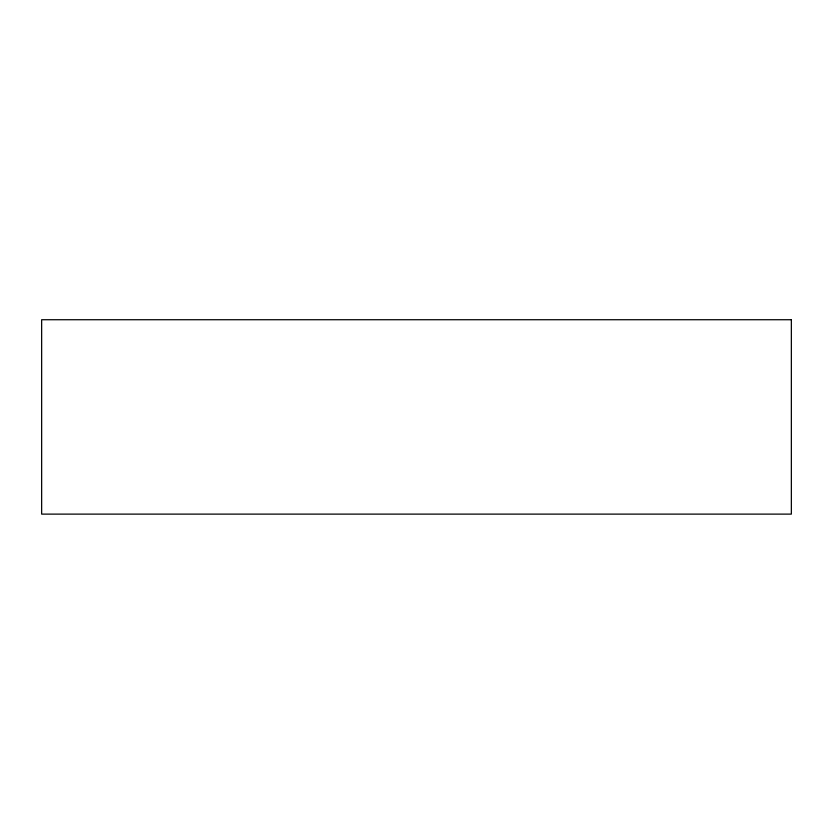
<?xml version="1.0" encoding="UTF-8"?>
<svg xmlns="http://www.w3.org/2000/svg" width="833" height="833" viewBox="0 0 833 833"><rect width="100%" height="100%" fill="white"/><g stroke="black" fill="none" stroke-linecap="round" stroke-linejoin="round"><path stroke-width="1.25" d="M791.35 319.726L41.65 319.726L41.65 514.117L791.35 514.117L791.35 319.726"/></g></svg>
